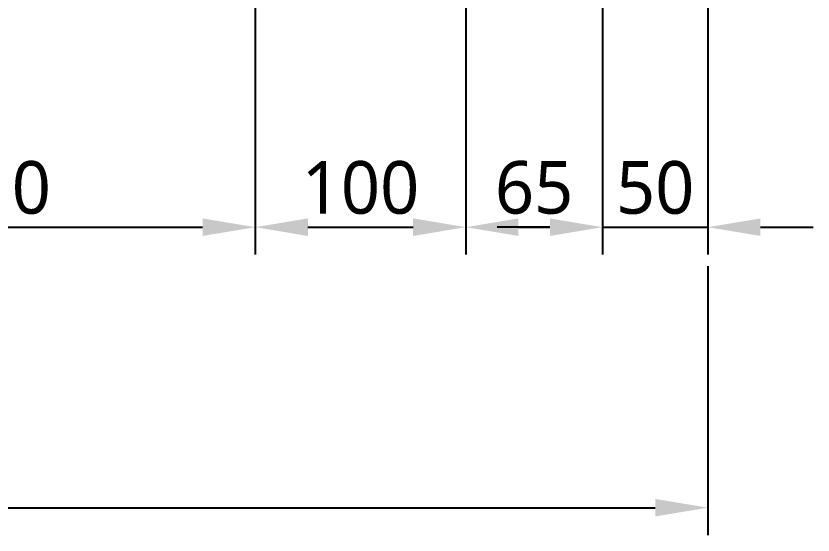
# Model space of a CAD drawing. Header units: millimetres. Extents: x -9013 to 516, y -36629 to 6082.
# Drawn here: x -3643.2 to -3264.5, y -17774.3 to -17527.6 of the extents above; entities that cross this region are included whole.
import ezdxf

# ---------------------------------------------------------------- set-up
doc = ezdxf.new("R2010")
doc.units = ezdxf.units.MM
doc.header["$LTSCALE"] = 0.05
doc.layers.get('0').update_dxf_attribs({"lineweight": 18})
doc.layers.get('Defpoints').update_dxf_attribs({"color": 140, "lineweight": 18})
doc.styles.add('trebuchet_MS', font='trebuc.ttf')
doc.dimstyles.new('MGP', dxfattribs={"dimtxt": 2.5, "dimasz": 2.5, "dimexe": 1.25, "dimexo": 0.625, "dimtad": 1, "dimdec": 0, "dimtxsty": 'trebuchet_MS', "dimcen": 2.5, "dimclrt": 7, "dimadec": 0, "dimazin": 0, "dimtfac": 1, "dimtdec": 0, "dimtmove": 0, "dimatfit": 3, "dimfxl": 1.148294, "dimfxlon": 1, "dimarcsym": 2})

# ---------------------------------------------------------------- blocks, each defined once
blk = doc.blocks.new('*D455')
at = {"color": 0, "lineweight": -2, "transparency": 16777216}
for p, q in [((-4879.46, -17646.51), (-4879.46, -17774.34)), ((-3314.46, -17646.51), (-3314.46, -17774.34)), ((-4854.46, -17761.34), (-3339.46, -17761.34))]:
    blk.add_line(p, q, dxfattribs=at)
at = {"color": 0, "transparency": 16777216}
for points in [[(-4854.46, -17757.17), (-4854.46, -17765.51), (-4879.46, -17761.34)], [(-3339.46, -17757.17), (-3339.46, -17765.51), (-3314.46, -17761.34)]]:
    blk.add_solid(points, dxfattribs=at)
at = {"layer": 'Defpoints', "color": 0, "transparency": 16777216}
for p in [(-4879.46, -17376.31), (-3314.46, -17405.27), (-3314.46, -17761.34)]:
    blk.add_point(p, dxfattribs=at)
at = {"color": 7, "transparency": 16777216, "insert": (-4096.96, -17742.58), "char_height": 25, "attachment_point": 5, "style": 'trebuchet_MS'}
blk.add_mtext('1565', dxfattribs=at)
blk = doc.blocks.new('*D483')
at = {"color": 0, "lineweight": -2, "transparency": 16777216}
for p, q in [((-3779.46, -17513.18), (-3779.46, -17641.01)), ((-3529.46, -17513.18), (-3529.46, -17641.01)), ((-3754.46, -17628.01), (-3554.46, -17628.01))]:
    blk.add_line(p, q, dxfattribs=at)
at = {"color": 0, "transparency": 16777216}
for points in [[(-3754.46, -17623.85), (-3754.46, -17632.18), (-3779.46, -17628.01)], [(-3554.46, -17623.85), (-3554.46, -17632.18), (-3529.46, -17628.01)]]:
    blk.add_solid(points, dxfattribs=at)
at = {"layer": 'Defpoints', "color": 0, "transparency": 16777216}
for p in [(-3779.46, -17280.88), (-3529.46, -17280.88), (-3529.46, -17628.01)]:
    blk.add_point(p, dxfattribs=at)
at = {"color": 7, "transparency": 16777216, "insert": (-3654.46, -17609.29), "char_height": 25, "attachment_point": 5, "style": 'trebuchet_MS'}
blk.add_mtext('250', dxfattribs=at)
blk = doc.blocks.new('*D484')
at = {"color": 0, "lineweight": -2, "transparency": 16777216}
for p, q in [((-3529.46, -17513.18), (-3529.46, -17641.01)), ((-3429.46, -17513.18), (-3429.46, -17641.01)), ((-3504.46, -17628.01), (-3454.46, -17628.01))]:
    blk.add_line(p, q, dxfattribs=at)
at = {"color": 0, "transparency": 16777216}
for points in [[(-3504.46, -17623.85), (-3504.46, -17632.18), (-3529.46, -17628.01)], [(-3454.46, -17623.85), (-3454.46, -17632.18), (-3429.46, -17628.01)]]:
    blk.add_solid(points, dxfattribs=at)
at = {"layer": 'Defpoints', "color": 0, "transparency": 16777216}
for p in [(-3529.46, -17280.88), (-3429.46, -17280.88), (-3429.46, -17628.01)]:
    blk.add_point(p, dxfattribs=at)
at = {"color": 7, "transparency": 16777216, "insert": (-3479.46, -17609.29), "char_height": 25, "attachment_point": 5, "style": 'trebuchet_MS'}
blk.add_mtext('100', dxfattribs=at)
blk = doc.blocks.new('*D485')
at = {"color": 0, "lineweight": -2, "transparency": 16777216}
for p, q in [((-3429.46, -17513.18), (-3429.46, -17641.01)), ((-3364.46, -17513.18), (-3364.46, -17641.01)), ((-3404.46, -17628.01), (-3389.46, -17628.01))]:
    blk.add_line(p, q, dxfattribs=at)
at = {"color": 0, "transparency": 16777216}
for points in [[(-3404.46, -17623.85), (-3404.46, -17632.18), (-3429.46, -17628.01)], [(-3389.46, -17623.85), (-3389.46, -17632.18), (-3364.46, -17628.01)]]:
    blk.add_solid(points, dxfattribs=at)
at = {"layer": 'Defpoints', "color": 0, "transparency": 16777216}
for p in [(-3429.46, -17280.88), (-3364.46, -17280.88), (-3364.46, -17628.01)]:
    blk.add_point(p, dxfattribs=at)
at = {"color": 7, "transparency": 16777216, "insert": (-3396.96, -17609.25), "char_height": 25, "attachment_point": 5, "style": 'trebuchet_MS'}
blk.add_mtext('65', dxfattribs=at)
blk = doc.blocks.new('*D486')
at = {"color": 0, "lineweight": -2, "transparency": 16777216}
for p, q in [((-3364.46, -17513.18), (-3364.46, -17641.01)), ((-3314.46, -17513.18), (-3314.46, -17641.01)), ((-3389.46, -17628.01), (-3414.46, -17628.01)), ((-3364.46, -17628.01), (-3314.46, -17628.01)), ((-3289.46, -17628.01), (-3264.46, -17628.01))]:
    blk.add_line(p, q, dxfattribs=at)
at = {"color": 0, "transparency": 16777216}
for points in [[(-3389.46, -17623.85), (-3389.46, -17632.18), (-3364.46, -17628.01)], [(-3289.46, -17623.85), (-3289.46, -17632.18), (-3314.46, -17628.01)]]:
    blk.add_solid(points, dxfattribs=at)
at = {"layer": 'Defpoints', "color": 0, "transparency": 16777216}
for p in [(-3364.46, -17385.22), (-3314.46, -17385.22), (-3314.46, -17628.01)]:
    blk.add_point(p, dxfattribs=at)
at = {"color": 7, "transparency": 16777216, "insert": (-3339.46, -17609.29), "char_height": 25, "attachment_point": 5, "style": 'trebuchet_MS'}
blk.add_mtext('50', dxfattribs=at)

msp = doc.modelspace()

# ---------------------------------------------------------------- dimensions: what is measured, and where the dimension line sits
for base, p1, p2, picture, middle in [((-3529.46, -17628.01), (-3779.46, -17280.88), (-3529.46, -17280.88), '*D483', (-3654.46, -17609.29)), ((-3429.46, -17628.01), (-3529.46, -17280.88), (-3429.46, -17280.88), '*D484', (-3479.46, -17609.29)), ((-3364.46, -17628.01), (-3429.46, -17280.88), (-3364.46, -17280.88), '*D485', (-3396.96, -17609.25)), ((-3314.46, -17761.34), (-4879.46, -17376.31), (-3314.46, -17405.27), '*D455', (-4096.96, -17742.58)), ((-3314.46, -17628.01), (-3364.46, -17385.22), (-3314.46, -17385.22), '*D486', (-3339.46, -17609.29))]:
    dim = msp.add_linear_dim(base=base, p1=p1, p2=p2, dimstyle='MGP', override={"dimscale": 100, "dimtxt": 0.25, "dimasz": 0.25, "dimexe": 0.13, "dimexo": 0.06, "dimgap": 0.06, "dimarcsym": 1})
    dim.commit()
    dim.dimension.update_dxf_attribs({"geometry": picture, "text_midpoint": middle})

doc.saveas('drawing.dxf')
